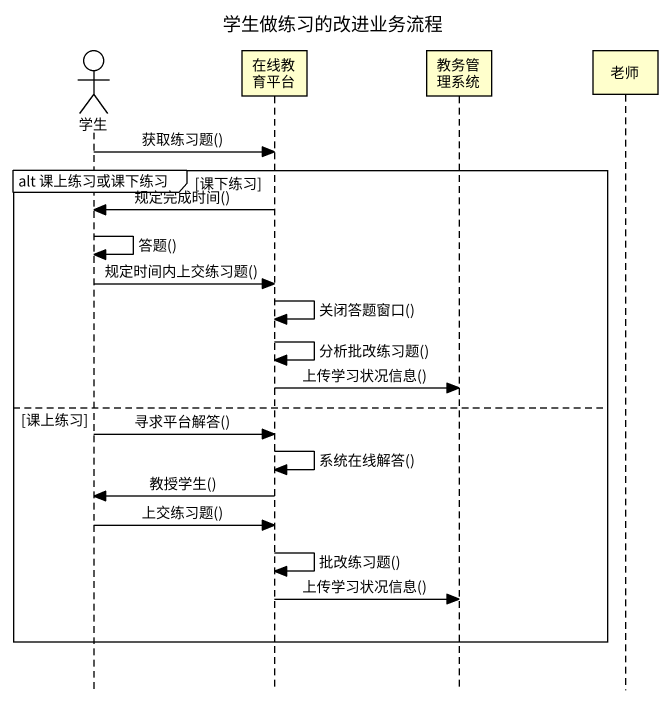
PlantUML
@startuml
title 学生做练习的改进业务流程
hide footbox
actor 学生
participant 在线教育平台
participant 教务管理系统
participant 老师

学生 -> 在线教育平台 : 获取练习题()
group alt 课上练习或课下练习 [课下练习]
  在线教育平台 -> 学生 : 规定完成时间()
  学生 -> 学生 : 答题()
  学生 -> 在线教育平台 : 规定时间内上交练习题()
  在线教育平台 -> 在线教育平台 : 关闭答题窗口()
  在线教育平台 -> 在线教育平台 : 分析批改练习题()
  在线教育平台 -> 教务管理系统 : 上传学习状况信息()
else 课上练习
  学生 -> 在线教育平台 : 寻求平台解答()
  在线教育平台 -> 在线教育平台 : 系统在线解答()
  在线教育平台 -> 学生 : 教授学生()
  学生 -> 在线教育平台 : 上交练习题()
  在线教育平台 -> 在线教育平台 : 批改练习题()
  在线教育平台 -> 教务管理系统 : 上传学习状况信息()
end
@enduml
